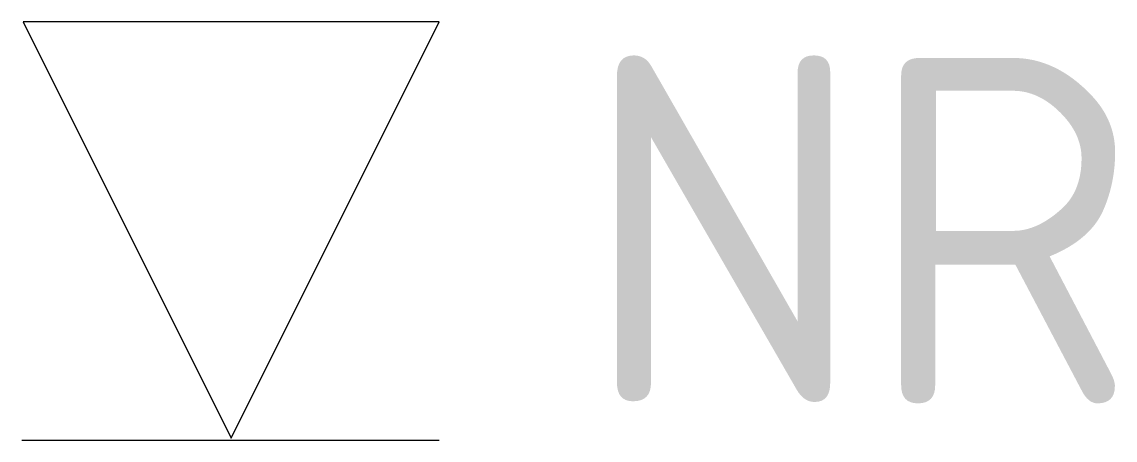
# Model space of a CAD drawing. Extents: x -1.51 to 6.37, y -1.54 to 1.48.
import ezdxf
from ezdxf.enums import TextEntityAlignment as Align

# ---------------------------------------------------------------- set-up
doc = ezdxf.new("R2010")
doc.units = 0
doc.header["$LTSCALE"] = 0.2
doc.styles.add('NLCS-ISO', font='NLCS-ISO.ttf')

msp = doc.modelspace()

# ---------------------------------------------------------------- linework, layer by layer
at = {"color": 0, "linetype": 'Continuous'}
for p, q in [((1.4945, 1.4797), (-1.5055, 1.4797)), ((-1.5055, 1.4797), (-0.0055, -1.5203)), ((-0.0055, -1.5203), (1.4945, 1.4797)), ((-1.5143, -1.5353), (1.4961, -1.5353))]:
    msp.add_line(p, q, dxfattribs=at)

# ---------------------------------------------------------------- texts
at = {"style": 'NLCS-ISO'}
msp.add_attdef('NR', text='', height=2.5, dxfattribs=at).set_placement((2.5218, -0.0203), align=Align.MIDDLE_LEFT)

doc.saveas('drawing.dxf')
